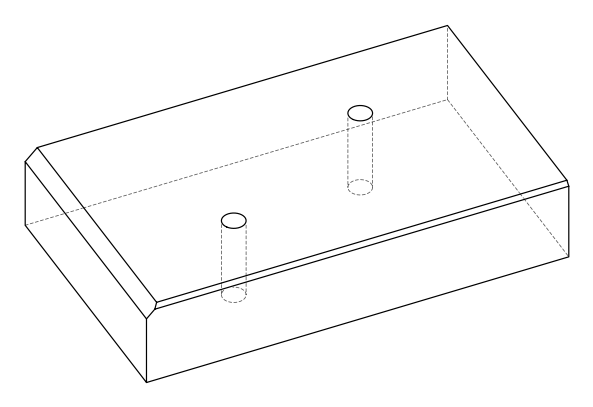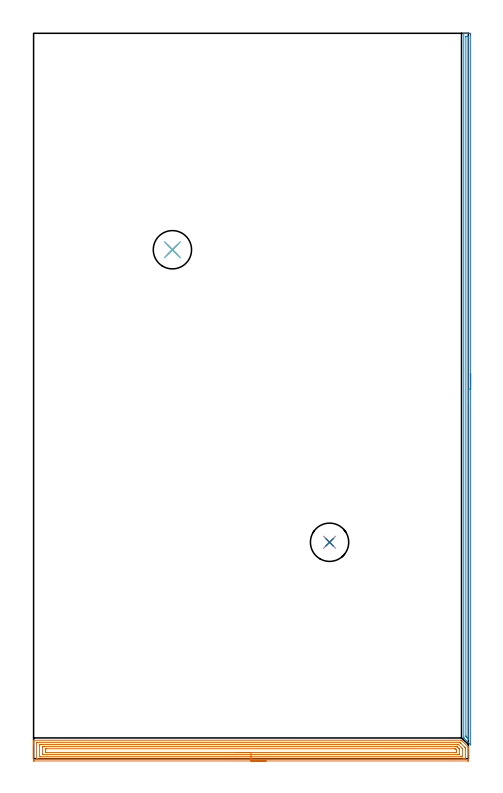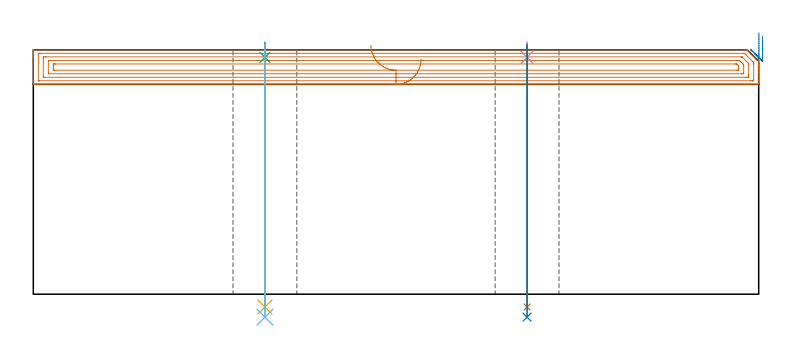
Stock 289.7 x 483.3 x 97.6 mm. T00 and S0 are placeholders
(PLAN: 8 operations, 5 tool changes, 21.4 min)
(1 AREA_MILL | FG_CHAMFER_SURFACE | UGT0205_001 | 11.85 min | 27584 mm3)
(2 AREA_MILL_1 | FG_CHAMFER_SURFACE_1 | UGT0205_001 | 7.73 min | 4985 mm3)
(3 SPOT_DRILL | STEP1HOLE | NXT0321_9005560120000 | 0.05 min | 79 mm3)
(4 SPOT_DRILL_1 | STEP1HOLE_1 | NXT0321_9005560120000 | 0.05 min | 82 mm3)
(5 DRILL_THROUGH_HOLE_INTO_CENTER | STEP1HOLE | UGT0301_515 | 0.42 min | 10906 mm3)
(6 DRILL_TO_ENLARGE_THROUGH_HOLE | STEP1HOLE | UGT0301_386 | 0.44 min | 38793 mm3)
(7 DRILL_THROUGH_HOLE_INTO_CENTER_1 | STEP1HOLE_1 | UGT0301_515 | 0.42 min | 10894 mm3)
(8 DRILL_TO_ENLARGE_THROUGH_HOLE_1 | STEP1HOLE_1 | UGT0301_386 | 0.44 min | 38809 mm3)
(TOOL UGT0205_001 | Chamfer Mill 20 x 3 x 45 deg. | D20 FL50 Z2)
(TOOL NXT0321_9005560120000 | NC Spot Drill, 120deg, 12mm, HSS, Uncoated | D12 PA120 FL30 Z2)
(TOOL UGT0301_515 | Carbide Drill 12.0 mm | D12 PA118 FL101 Z2)
(TOOL UGT0301_386 | Twist Drill 25.5 mm | D25.5 PA118 FL165 Z2)
(OP 1 AREA_MILL)
G17 G21 G94 G90
T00 M6
G54
G17 G0 G90 X154.85 Y-1.5 S1061 M3
G43 Z107.6 H0
Z93.8
G94 G1 X154.812 Z92.928 F250.
X154.698 Z92.064
X154.509 Z91.212
X154.247 Z90.38
X153.913 Z89.574
X153.51 Z88.8
X153.042 Z88.064
X152.51 Z87.372
X151.921 Z86.729
X151.278 Z86.14
X150.586 Z85.609
X149.85 Z85.14
X149.076 Z84.737
X148.27 Z84.403
X147.438 Z84.141
X146.586 Z83.952
X145.722 Z83.838
X144.85 Z83.8
X0.615
X0.069 Y-1.494 Z83.804
X0.01 Y-1.492 Z83.806
X0. Y-1.427 Z83.87
Y9.333 Z94.627
Y9.878 Z95.174
Y10.206 Z95.502
Y10.752 Z96.048
Y11.08 Z96.375
Y12.04 Z97.34
X0.003 Y12.172 Z97.465
X0.01 Y12.298 Z97.588
X0.168 Y12.3 Z97.6
X284.62
X285.101 Y12.293 Z97.593
X285.134 Y12.263 Z97.562
X285.446 Y11.954 Z97.253
X289.526 Y7.876 Z93.172
X289.681 Y7.718 Z93.015
X289.698 Y7.693 Z92.988
X289.7 Y7.585 Z92.883
Y7.557 Z92.856
Y7.36 Z92.66
Y6.494 Z91.794
Y5.837 Z91.133
Y4.634 Z89.931
Y3.215 Z88.511
Y-1.154 Z84.143
X289.696 Y-1.431 Z83.867
X289.69 Y-1.492 Z83.805
X289.626 Y-1.499 Z83.799
X289.085 Y-1.5 Z83.8
X144.85
Y-0.086 Z85.214
X2.401
X2.201 Y-0.085 Z85.215
X2.052 Y-0.081 Z85.219
X2.02 Y-0.079 Z85.221
X2.01 Y-0.065 Z85.235
X2.006 Y-0.037 Z85.263
X2.001 Y0.111 Z85.411
Y10.598 Z95.898
X2.004 Y10.729 Z96.029
X2.01 Y10.833 Z96.133
X2.019 Y10.879 Z96.179
X2.054 Y10.88 Z96.18
X2.401 Y10.884 Z96.184
X2.6 Y10.885 Z96.185
X3.294 Y10.886 Z96.186
X283.727 Y10.885 Z96.185
X283.927 Y10.884 Z96.184
X284.012 Y10.882 Z96.182
X284.051 Y10.879 Z96.179
X284.205 Y10.733 Z96.033
X284.489 Y10.459 Z95.759
X284.62 Y10.33 Z95.63
X287.299 Y7.649 Z92.949
X287.358 Y7.585 Z92.885
X287.69 Y7.202 Z92.502
X287.696 Y6.711 Z92.011
X287.699 Y6.319 Z91.619
Y0.202 Z85.502
X287.696 Y0.071 Z85.371
X287.69 Y-0.033 Z85.267
X287.681 Y-0.079 Z85.221
X287.646 Y-0.08 Z85.22
X287.299 Y-0.085 Z85.215
X287.1 Y-0.086 Z85.214
X286.406
X144.85
Y1.328 Z86.628
X4.328 Y1.329 Z86.629
X4.187 Y1.33 Z86.63
X4.046 Y1.334 Z86.634
X4.013 Y1.335 Z86.635
X4.009 Y1.359 Z86.659
X4.004 Y1.407 Z86.707
X4.001 Y1.467 Z86.767
X4. Y8.641 Z93.941
X4.004 Y9.333 Z94.633
X4.007 Y9.424 Z94.724
X4.01 Y9.463 Z94.763
X4.051 Y9.466 Z94.766
X4.187 Y9.468 Z94.768
X4.938 Y9.471 Z94.771
X5.08
X282.692
X282.834 Y9.47 Z94.77
X282.975 Y9.467 Z94.767
X283.013 Y9.465 Z94.765
X283.038 Y9.451 Z94.751
X283.082 Y9.412 Z94.712
X283.166 Y9.333 Z94.633
X284.916 Y7.585 Z92.885
X285.513 Y6.986 Z92.286
X285.647 Y6.845 Z92.145
X285.678 Y6.811 Z92.111
X285.69 Y6.771 Z92.071
X285.694 Y6.711 Z92.011
X285.699 Y6.529 Z91.829
X285.7 Y2.159 Z87.459
X285.696 Y1.467 Z86.767
X285.693 Y1.376 Z86.676
X285.69 Y1.337 Z86.637
X285.649 Y1.334 Z86.634
X285.513 Y1.332 Z86.632
X284.762 Y1.329 Z86.629
X284.62
X144.85 Y1.328 Z86.628
Y2.743 Z88.043
X6.137
X6.088 Y2.745 Z88.045
X6.039 Y2.75 Z88.05
X6.01 Y2.755 Z88.055
X6.008 Y2.798 Z88.098
X6. Y3.189 Z88.489
Y7.585 Z92.885
X6.01 Y8.008 Z93.308
X6.017 Y8.051 Z93.351
X6.094 Y8.053 Z93.353
X6.222 Y8.056 Z93.356
X6.384 Y8.057 Z93.357
X6.866
X281.048
X281.46 Y8.055 Z93.355
X281.941 Y8.05 Z93.35
X282.002 Y8.038 Z93.338
X282.07 Y7.975 Z93.275
X282.205 Y7.844 Z93.144
X282.466 Y7.585 Z92.885
X282.834 Y7.218 Z92.518
X283.34 Y6.711 Z92.011
X283.501 Y6.545 Z91.845
X283.626 Y6.413 Z91.713
X283.69 Y6.338 Z91.638
X283.7 Y5.837 Z91.137
Y3.242 Z88.542
X283.699 Y3.215 Z88.515
X283.69 Y2.792 Z88.092
X283.683 Y2.749 Z88.049
X283.606 Y2.747 Z88.047
X283.478 Y2.744 Z88.044
X283.316 Y2.743 Z88.043
X282.834
X144.85
Y4.157 Z89.457
X8.583
X8.222 Y4.161 Z89.461
X8.043 Y4.164 Z89.464
X8.009 Y4.166 Z89.466
X8.006 Y4.198 Z89.498
X8.004 Y4.249 Z89.549
X8. Y4.727 Z90.027
Y4.963 Z90.263
Y5.837 Z91.137
X8.001 Y6.474 Z91.774
X8.005 Y6.566 Z91.866
X8.01 Y6.621 Z91.921
X8.016 Y6.637 Z91.937
X8.036 Y6.638 Z91.938
X8.241 Y6.641 Z91.941
X8.652 Y6.643 Z91.943
X8.722
X280.224
X280.636 Y6.641 Z91.941
X280.841 Y6.638 Z91.938
X280.94 Y6.636 Z91.936
X281.048 Y6.543 Z91.843
X281.408 Y6.191 Z91.491
X281.586 Y6.012 Z91.312
X281.671 Y5.922 Z91.222
X281.689 Y5.901 Z91.201
X281.694 Y5.879 Z91.179
X281.697 Y5.837 Z91.137
X281.7 Y5.199 Z90.499
Y4.963 Z90.263
X281.699 Y4.326 Z89.626
X281.695 Y4.234 Z89.534
X281.69 Y4.179 Z89.479
X281.684 Y4.163 Z89.463
X281.664 Y4.162 Z89.462
X281.459 Y4.159 Z89.459
X281.048 Y4.157 Z89.457
X280.978
X144.85
X143.978 Z89.495
X143.114 Z89.609
X142.262 Z89.798
X141.43 Z90.06
X140.624 Z90.394
X139.85 Z90.797
X139.114 Z91.265
X138.422 Z91.796
X137.779 Z92.386
X137.19 Z93.029
X136.658 Z93.721
X136.19 Z94.457
X135.787 Z95.231
X135.453 Z96.037
X135.191 Z96.869
X135.002 Z97.72
X134.888 Z98.585
X134.85 Z99.457
G0 Z107.6
M5
M2
(OP 2 AREA_MILL_1)
G17 G21 G94 G90
T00 M6
G54
G17 G0 G90 X291.2 Y256.25 S1061 M3
G43 Z107.6 H0
Z103.
G94 G1 Y256.212 Z102.128 F250.
Y256.098 Z101.263
Y255.909 Z100.412
Y255.647 Z99.58
Y255.313 Z98.774
Y254.91 Z98.
Y254.442 Z97.264
Y253.91 Z96.572
Y253.321 Z95.929
Y252.678 Z95.34
Y251.986 Z94.808
Y251.25 Z94.34
Y250.476 Z93.937
Y249.67 Z93.603
Y248.838 Z93.341
Y247.986 Z93.152
Y247.122 Z93.038
Y246.25 Z93.
X291.199 Y9.378 Z93.001
X291.198 Y9.337 Z93.002
X291.192 Y9.215 Z93.006
X291.117 Y9.285 Z93.081
X291.021 Y9.378 Z93.177
X286.688 Y13.712 Z97.511
X286.628 Y13.775 Z97.572
X286.607 Y13.8 Z97.593
X286.6 Y14.294 Z97.6
Y483.122
X286.603 Y483.291 Z97.588
X286.633 Y483.3 Z97.558
X287.02 Z97.18
X287.306 Z96.893
X288.013 Z96.182
X289.254 Z94.943
X289.787 Z94.408
X290.407 Z93.788
X290.674 Y483.298 Z93.522
X291.191 Y483.292 Z93.005
X291.194 Y483.199 Z93.003
X291.199 Y482.675 Z93.001
X291.2 Y482.144 Z93.
Y246.25
X289.786 Z94.414
Y13.401
X289.781 Y13.179 Z94.419
X289.779 Y13.086 Z94.421
X289.723 Y13.135 Z94.477
X289.658 Y13.196 Z94.542
X289.45 Y13.401 Z94.75
X288.9 Y13.95 Z95.3
X288.558 Y14.294 Z95.642
X288.209 Y14.653 Z95.991
X288.021 Y14.857 Z96.179
X288.018 Y14.964 Z96.182
X288.014 Y15.187 Z96.186
Y480.886
X288.016 Y481.11 Z96.184
X288.018 Y481.222 Z96.182
X288.021 Y481.274 Z96.179
X288.03 Y481.29 Z96.17
X288.081 Y481.292 Z96.119
X288.492 Y481.299 Z95.708
X288.9 Y481.3 Z95.3
X289.378 Z94.822
X289.643 Y481.297 Z94.557
X289.757 Y481.292 Z94.443
X289.776 Y481.29 Z94.424
X289.779 Y481.275 Z94.421
X289.782 Y481.222 Z94.418
X289.785 Y481.111 Z94.415
X289.786 Y480.888 Z94.414
Y246.25
Y245.378 Z94.452
Y244.514 Z94.566
Y243.662 Z94.755
Y242.83 Z95.017
Y242.024 Z95.351
Y241.25 Z95.754
Y240.514 Z96.223
Y239.822 Z96.754
Y239.179 Z97.343
Y238.59 Z97.986
Y238.058 Z98.678
Y237.59 Z99.414
Y237.187 Z100.188
Y236.853 Z100.994
Y236.591 Z101.826
Y236.402 Z102.678
Y236.288 Z103.543
Y236.25 Z104.414
G0 Z107.6
M5
M2
(OP 3 SPOT_DRILL)
G17 G21 G94 G90
T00 M6
G54
G17 G0 G90 X92.5 Y339.1 S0 M3
G43 Z107.6 H0
G94 G81 G98 Z94.6 F250. R100.6
G80
M5
M2
(OP 4 SPOT_DRILL_1)
G17 G21 G94 G90
T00 M6
G54
G17 G0 G90 X197.2 Y144.2 S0 M3
G43 Z107.6 H0
G94 G81 G98 Z94.6 F250. R100.6
G80
M5
M2
(OP 5 DRILL_THROUGH_HOLE_INTO_CENTER)
G17 G21 G94 G90
T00 M6
G54
G17 G0 G90 X92.5 Y339.1 S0 M3
G43 Z107.6 H0
G94 G73 G98 Z-5.105 F250. Q11.412 R99.6
G80
M5
M2
(OP 6 DRILL_TO_ENLARGE_THROUGH_HOLE)
G17 G21 G94 G90
T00 M6
G54
G17 G0 G90 X92.5 Y339.1 S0 M3
G43 Z107.6 H0
G94 G73 G98 Z-9.161 F250. Q21.352 R99.6
G80
M5
M2
(OP 7 DRILL_THROUGH_HOLE_INTO_CENTER_1)
G17 G21 G94 G90
T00 M6
G54
G17 G0 G90 X197.2 Y144.2 S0 M3
G43 Z107.6 H0
G94 G73 G98 Z-5.105 F250. Q11.412 R99.6
G80
M5
M2
(OP 8 DRILL_TO_ENLARGE_THROUGH_HOLE_1)
G17 G21 G94 G90
T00 M6
G54
G17 G0 G90 X197.2 Y144.2 S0 M3
G43 Z107.6 H0
G94 G73 G98 Z-9.161 F250. Q21.352 R99.6
G80
M5
M2
